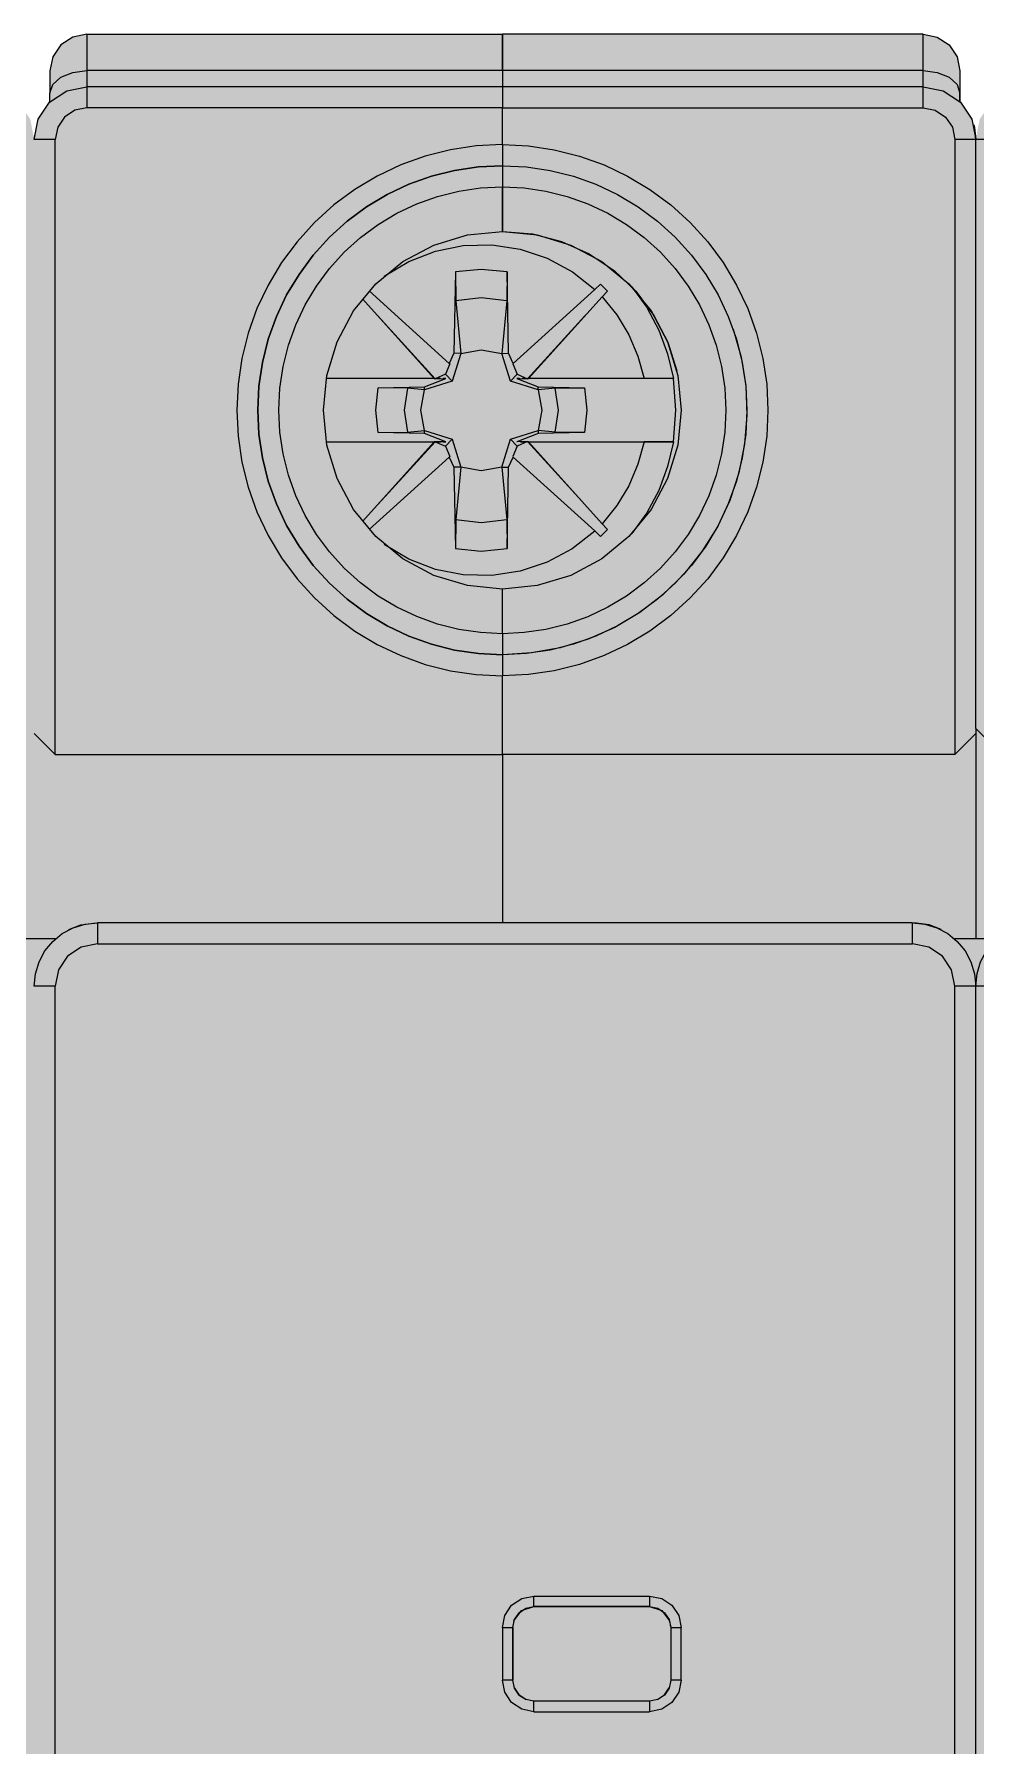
# Model space of a CAD drawing. Header units: millimetres. Extents: x 0 to 418, y -44 to 411.
# Drawn here: x 90 to 107.9, y 196.7 to 229.25 of the extents above; entities that cross this region are included whole.
import ezdxf
from ezdxf.enums import TextEntityAlignment as Align

# ---------------------------------------------------------------- set-up
doc = ezdxf.new("R2010")
doc.units = ezdxf.units.MM
for name, color, linetype, lineweight, true_color in [('BODY', 7, 'Continuous', 5, 0xf0f1eb), ('DETAILS', 7, 'Continuous', 5, 0x2f373d), ('INDICATOR', 7, 'Continuous', 5, 0x3d9868), ('MARKING', 7, 'Continuous', 5, 0x2f373d), ('TERMINALS', 7, 'Continuous', 5, 0xa4adb6)]:
    doc.layers.add(name, color=color, linetype=linetype, lineweight=lineweight, true_color=true_color)
doc.layers.add('PARAMETERS', color=7, linetype='Continuous', plot=False)
doc.styles.add('BLOCK_ARIAL', font='arial.ttf')

# ---------------------------------------------------------------- blocks, each defined once
blk = doc.blocks.new('DA_2P_72')
at = {"layer": 'BODY', "true_color": 0xf0f1eb}
blk.add_hatch(color=7, dxfattribs=at).paths.add_polyline_path([(0.4, 16.57), (0.4, 16.575), (0.4, 16.734), (0.39, 16.74), (0.342, 16.815), (0.28, 16.88), (0.273, 16.894), (0.25, 16.92), (0.211, 17.012), (0.191, 17.042), (0.175, 17.065), (0.166, 17.11), (0.158, 17.132), (0.144, 17.162), (0.12, 17.23), (0.163, 17.128), (0.16, 17.144), (0.1, 17.45), (0.1, 28.75), (0.1, 33.54), (0.1, 33.55), (0.1, 35.05), (0.1, 39.29), (0.1, 39.43), (0.1, 39.44), (0.1, 39.49), (0.1, 43.2), (0.1, 43.44), (0.1, 44.12), (0.1, 44.125), (0.1, 46.35), (0.1, 48.58), (0.1, 49.26), (0.1, 49.44), (0.1, 49.5), (0.1, 52.81), (0.1, 52.82), (0.1, 53.26), (0.1, 74.65), (0.1, 76.15), (0.1, 76.16), (0.1, 80.95), (0.1, 92.25), (0.175, 92.635), (0.285, 92.795), (0.39, 92.96), (0.4, 92.966), (0.4, 93.125), (0.4, 93.13), (0.4, 93.55), (0.4, 93.555), (0.4, 93.56), (0.41, 93.605), (0.455, 93.82), (0.605, 94.045), (0.608, 94.047), (0.61, 94.05), (0.83, 94.2), (1.1, 94.25), (9, 94.25), (17, 94.25), (17.27, 94.2), (17.49, 94.05), (17.492, 94.047), (17.495, 94.045), (17.53, 93.992), (17.65, 93.82), (17.7, 93.56), (17.7, 93.555), (17.7, 93.55), (17.7, 93.13), (17.7, 93.125), (17.7, 92.966), (17.71, 92.96), (17.815, 92.795), (17.925, 92.635), (18, 92.25), (18.075, 92.635), (18.185, 92.795), (18.29, 92.96), (18.3, 92.966), (18.3, 93.125), (18.3, 93.13), (18.3, 93.55), (18.3, 93.555), (18.3, 93.56), (18.31, 93.605), (18.355, 93.82), (18.505, 94.045), (18.508, 94.047), (18.51, 94.05), (18.73, 94.2), (19, 94.25), (26.9, 94.25), (34.9, 94.25), (35.17, 94.2), (35.39, 94.05), (35.392, 94.047), (35.395, 94.045), (35.43, 93.992), (35.55, 93.82), (35.6, 93.56), (35.6, 93.555), (35.6, 93.55), (35.6, 93.13), (35.6, 93.125), (35.6, 92.966), (35.61, 92.96), (35.715, 92.795), (35.825, 92.635), (35.9, 92.25), (35.975, 92.635), (36.085, 92.795), (36.19, 92.96), (36.2, 92.966), (36.2, 93.125), (36.2, 93.13), (36.2, 93.55), (36.2, 93.555), (36.2, 93.56), (36.21, 93.605), (36.255, 93.82), (36.405, 94.045), (36.408, 94.047), (36.41, 94.05), (36.63, 94.2), (36.9, 94.25), (47.3, 94.25), (63.9, 94.25), (70.9, 94.25), (71.155, 94.2), (71.375, 94.065), (71.482, 93.92), (71.53, 93.86), (71.6, 93.61), (71.6, 93.605), (71.6, 93.55), (71.6, 93.13), (71.6, 93.125), (71.6, 92.966), (71.61, 92.96), (71.742, 92.753), (71.784, 92.691), (71.825, 92.63), (71.829, 92.609), (71.845, 92.58), (71.9, 92.25), (71.9, 91.055), (71.9, 91.05), (71.9, 91), (71.9, 90.995), (71.9, 90.845), (71.9, 90.84), (71.9, 90.35), (71.9, 85.28), (71.9, 85.18), (71.9, 85.11), (71.9, 83.51), (71.9, 81.99), (71.9, 81.82), (71.9, 81.75), (71.9, 81.05), (71.9, 80.8), (71.9, 80.77), (71.9, 80.765), (71.9, 80.69), (71.9, 80.665), (71.9, 80.66), (71.9, 80.62), (71.9, 80.615), (71.9, 80.365), (71.9, 80.36), (71.9, 80.28), (71.9, 80.27), (71.9, 80.25), (71.9, 80.22), (71.9, 80.14), (71.9, 80.135), (71.9, 79.81), (71.9, 78.905), (71.9, 78.9), (71.9, 78.75), (71.9, 78.35), (71.9, 76.19), (71.9, 76.155), (71.9, 76.15), (71.9, 72.85), (71.9, 72.25), (71.9, 72.245), (71.9, 69.85), (71.9, 68.79), (71.9, 68.465), (71.9, 68.46), (71.9, 68.38), (71.9, 68.35), (71.9, 40.11), (71.9, 40.105), (71.9, 39.185), (71.9, 39.18), (71.9, 38.85), (71.9, 38.41), (71.9, 37.35), (71.9, 34.36), (71.9, 34.355), (71.9, 34.35), (71.9, 33.925), (71.9, 33.92), (71.9, 33.55), (71.9, 33.545), (71.9, 33.54), (71.9, 33.51), (71.9, 32.72), (71.9, 31.35), (71.9, 30.95), (71.9, 30.8), (71.9, 30.795), (71.9, 29.89), (71.9, 29.45), (71.9, 29.43), (71.9, 29.085), (71.9, 29.08), (71.9, 29.01), (71.9, 28.9), (71.9, 28.65), (71.9, 27.95), (71.9, 26.19), (71.9, 19.35), (71.9, 18.855), (71.9, 18.85), (71.9, 18.705), (71.9, 18.7), (71.9, 18.65), (71.9, 18.645), (71.9, 17.45), (71.9, 16.55), (71.9, 8.25), (71.86, 8.06), (71.755, 7.895), (71.59, 7.79), (71.4, 7.75), (70.4, 7.75), (70.22, 7.78), (70.06, 7.88), (70.053, 7.89), (70.045, 7.895), (70.019, 7.936), (69.95, 8.03), (69.945, 8.052), (69.94, 8.06), (69.9, 8.25), (69.9, 14.39), (69.745, 14.245), (69.56, 14.14), (69.36, 14.07), (69.15, 14.05), (59.65, 14.05), (59.265, 14.125), (59.105, 14.235), (58.94, 14.34), (58.835, 14.505), (58.725, 14.665), (58.65, 15.05), (58.65, 15.441), (58.42, 15.4), (58.18, 15.25), (58, 15.03), (57.91, 14.76), (57.9, 14.67), (57.9, 14.65), (57.9, 9.75), (57.9, 9.745), (57.9, 8.25), (57.87, 8.08), (57.861, 8.065), (57.86, 8.06), (57.755, 7.895), (57.618, 7.808), (57.59, 7.79), (57.4, 7.75), (56.9, 7.75), (56.72, 7.78), (56.56, 7.88), (56.553, 7.89), (56.545, 7.895), (56.519, 7.936), (56.45, 8.03), (56.445, 8.052), (56.44, 8.06), (56.4, 8.25), (56.4, 14.65), (56.4, 14.655), (56.4, 14.67), (56.39, 14.76), (56.3, 15.03), (56.12, 15.25), (55.88, 15.4), (55.6, 15.45), (50.4, 15.45), (44.9, 15.45), (44.71, 15.41), (44.63, 15.36), (44.55, 15.305), (44.495, 15.225), (44.44, 15.14), (44.4, 14.95), (44.4, 6.38), (44.4, 5.25), (44.4, 2.75), (44.4, 2.745), (44.4, 1.25), (44.37, 0.98), (44.329, 0.886), (44.325, 0.865), (44.311, 0.845), (44.27, 0.75), (44.141, 0.589), (44.11, 0.54), (44.037, 0.493), (43.903, 0.408), (43.78, 0.325), (43.4, 0.25), (35.9, 0.25), (20.64, 0.25), (15.56, 0.25), (15.555, 0.25), (1.3, 0.25), (0.915, 0.325), (0.755, 0.435), (0.59, 0.54), (0.485, 0.705), (0.375, 0.865), (0.3, 1.25), (0.3, 13.45), (0.6, 13.45), (0.6, 15.66), (0.45, 15.88), (0.4, 16.14), (0.4, 16.145), (0.4, 16.15)])
at = {"layer": 'INDICATOR', "true_color": 0x3d9868}
blk.add_hatch(color=105, dxfattribs=at).paths.add_polyline_path([(26.945, 62.72), (26.9, 62.95), (26.9, 63.95), (26.945, 64.18), (27.075, 64.375), (27.27, 64.505), (27.5, 64.55), (29.7, 64.55), (29.7, 64.35), (29.855, 64.32), (29.913, 64.282), (29.935, 64.275), (29.946, 64.261), (29.985, 64.235), (30.07, 64.105), (30.073, 64.089), (30.1, 63.95), (30.1, 62.95), (30.07, 62.795), (29.985, 62.665), (29.855, 62.58), (29.7, 62.55), (29.7, 62.35), (27.5, 62.35), (27.27, 62.395), (27.075, 62.525)])
at = {"layer": 'TERMINALS', "true_color": 0xa4adb6}
blk.add_hatch(color=253, dxfattribs=at).paths.add_polyline_path([(22.634, 84.398), (22.569, 84.504), (22.506, 84.611), (22.447, 84.719), (22.389, 84.829), (22.335, 84.941), (22.283, 85.054), (22.235, 85.167), (22.189, 85.283), (22.145, 85.399), (22.105, 85.516), (22.068, 85.634), (22.033, 85.753), (22.002, 85.873), (21.973, 85.994), (21.947, 86.115), (21.925, 86.237), (21.905, 86.359), (21.888, 86.482), (21.875, 86.605), (21.864, 86.728), (21.856, 86.852), (21.852, 86.976), (21.85, 87.1), (21.852, 87.224), (21.856, 87.348), (21.864, 87.471), (21.875, 87.595), (21.888, 87.718), (21.905, 87.841), (21.925, 87.963), (21.947, 88.085), (21.973, 88.206), (22.002, 88.327), (22.033, 88.447), (22.068, 88.566), (22.105, 88.684), (22.145, 88.801), (22.189, 88.917), (22.235, 89.033), (22.283, 89.146), (22.335, 89.259), (22.389, 89.371), (22.447, 89.481), (22.506, 89.589), (22.569, 89.696), (22.634, 89.802), (22.701, 89.906), (22.771, 90.008), (22.844, 90.108), (22.844, 90.108), (22.844, 90.108), (22.919, 90.207), (22.997, 90.304), (23.076, 90.399), (23.158, 90.491), (23.243, 90.582), (23.329, 90.671), (23.418, 90.757), (23.509, 90.842), (23.602, 90.924), (23.697, 91.004), (23.793, 91.081), (23.892, 91.156), (23.992, 91.229), (24.095, 91.299), (24.198, 91.367), (24.304, 91.432), (24.411, 91.494), (24.52, 91.554), (24.63, 91.611), (24.741, 91.665), (24.854, 91.717), (24.968, 91.766), (25.083, 91.812), (25.199, 91.855), (25.316, 91.895), (25.434, 91.933), (25.553, 91.967), (25.673, 91.999), (25.794, 92.027), (25.915, 92.053), (26.037, 92.076), (26.159, 92.095), (26.282, 92.112), (26.405, 92.126), (26.529, 92.136), (26.652, 92.144), (26.776, 92.148), (26.9, 92.15), (27.024, 92.148), (27.148, 92.144), (27.272, 92.136), (27.395, 92.126), (27.518, 92.112), (27.641, 92.095), (27.764, 92.076), (27.885, 92.053), (28.007, 92.027), (28.127, 91.999), (28.247, 91.967), (28.366, 91.933), (28.484, 91.895), (28.602, 91.855), (28.718, 91.812), (28.833, 91.766), (28.947, 91.717), (29.059, 91.665), (29.171, 91.611), (29.281, 91.554), (29.389, 91.494), (29.496, 91.432), (29.602, 91.367), (29.706, 91.299), (29.808, 91.229), (29.908, 91.156), (30.007, 91.081), (30.104, 91.004), (30.199, 90.924), (30.292, 90.842), (30.382, 90.757), (30.471, 90.671), (30.558, 90.582), (30.642, 90.491), (30.724, 90.399), (30.804, 90.304), (30.881, 90.207), (30.956, 90.108), (31.029, 90.008), (31.099, 89.906), (31.167, 89.802), (31.232, 89.696), (31.294, 89.589), (31.354, 89.481), (31.411, 89.371), (31.465, 89.259), (31.517, 89.146), (31.566, 89.033), (31.612, 88.917), (31.655, 88.801), (31.695, 88.684), (31.733, 88.566), (31.767, 88.447), (31.799, 88.327), (31.828, 88.206), (31.853, 88.085), (31.876, 87.963), (31.896, 87.841), (31.912, 87.718), (31.926, 87.595), (31.937, 87.471), (31.944, 87.348), (31.949, 87.224), (31.95, 87.1), (31.949, 86.976), (31.944, 86.852), (31.937, 86.728), (31.926, 86.605), (31.912, 86.482), (31.896, 86.359), (31.876, 86.237), (31.853, 86.115), (31.828, 85.994), (31.799, 85.873), (31.767, 85.753), (31.733, 85.634), (31.695, 85.516), (31.655, 85.399), (31.612, 85.283), (31.566, 85.167), (31.517, 85.054), (31.465, 84.941), (31.411, 84.829), (31.354, 84.719), (31.294, 84.611), (31.232, 84.504), (31.167, 84.398), (31.099, 84.294), (31.029, 84.192), (30.956, 84.092), (30.881, 83.993), (30.804, 83.896), (30.724, 83.801), (30.642, 83.709), (30.558, 83.618), (30.471, 83.529), (30.382, 83.443), (30.292, 83.358), (30.199, 83.276), (30.104, 83.196), (30.007, 83.119), (29.908, 83.044), (29.808, 82.971), (29.706, 82.901), (29.602, 82.833), (29.496, 82.768), (29.389, 82.706), (29.281, 82.646), (29.171, 82.589), (29.059, 82.535), (28.947, 82.483), (28.833, 82.434), (28.718, 82.388), (28.602, 82.345), (28.484, 82.305), (28.366, 82.267), (28.247, 82.233), (28.127, 82.201), (28.007, 82.173), (27.885, 82.147), (27.764, 82.124), (27.641, 82.105), (27.518, 82.088), (27.395, 82.074), (27.272, 82.064), (27.148, 82.056), (27.024, 82.052), (26.9, 82.05), (26.776, 82.052), (26.652, 82.056), (26.529, 82.064), (26.405, 82.074), (26.282, 82.088), (26.159, 82.105), (26.037, 82.124), (25.915, 82.147), (25.794, 82.173), (25.673, 82.201), (25.553, 82.233), (25.434, 82.267), (25.316, 82.305), (25.199, 82.345), (25.083, 82.388), (24.968, 82.434), (24.854, 82.483), (24.741, 82.535), (24.63, 82.589), (24.52, 82.646), (24.411, 82.706), (24.304, 82.768), (24.198, 82.833), (24.095, 82.901), (23.992, 82.971), (23.892, 83.044), (23.793, 83.119), (23.697, 83.196), (23.602, 83.276), (23.509, 83.358), (23.418, 83.443), (23.329, 83.529), (23.243, 83.618), (23.158, 83.709), (23.076, 83.801), (22.997, 83.896), (22.919, 83.993), (22.919, 83.993), (22.919, 83.993), (22.844, 84.092), (22.771, 84.192), (22.701, 84.294)])
at = {"layer": 'DETAILS', "color": 250, "linetype": 'ByBlock', "lineweight": 5, "true_color": 0x2f373d}
for p, q in [((19, 94.25), (26.9, 94.25)), ((34.9, 94.25), (26.9, 94.25)), ((26.9, 93.558), (19, 93.558)), ((34.9, 93.558), (26.9, 93.558)), ((26.9, 93.25), (19, 93.25)), ((19, 93.25), (19, 92.85)), ((26.9, 93.25), (26.9, 92.85)), ((26.9, 93.25), (26.9, 92.85)), ((34.9, 93.25), (26.9, 93.25)), ((34.9, 92.85), (34.9, 93.25)), ((26.9, 92.85), (19, 92.85)), ((26.9, 92.15), (26.9, 92.85)), ((26.9, 92.85), (34.9, 92.85)), ((26.9, 92.15), (26.9, 92.85)), ((18.4, 92.25), (18, 92.25)), ((18.4, 80.55), (18.4, 92.25)), ((35.5, 92.25), (35.5, 80.55)), ((35.9, 92.25), (35.5, 92.25)), ((35.9, 92.25), (35.9, 92.25)), ((35.9, 81.05), (35.9, 92.25)), ((36.4, 92.25), (35.9, 92.25)), ((26.9, 91.75), (26.9, 91.35)), ((26.9, 91.75), (26.9, 91.35)), ((26.9, 91.35), (26.9, 90.5)), ((26.9, 90.5), (26.9, 91.35)), ((26.007, 89.732), (25.98, 88.186)), ((27.02, 88.186), (26.993, 89.732)), ((24.24, 89.217), (25.602, 87.704)), ((25.892, 87.99), (24.37, 89.371)), ((28.657, 89.396), (27.108, 87.99)), ((27.398, 87.704), (28.796, 89.257)), ((25.623, 87.699), (24.532, 88.893)), ((27.378, 87.699), (28.468, 88.893)), ((25.902, 87.982), (25.817, 87.783)), ((25.98, 88.186), (25.892, 87.99)), ((26.112, 88.18), (25.98, 88.186)), ((26.888, 88.18), (27.02, 88.186)), ((27.108, 87.99), (27.02, 88.186)), ((27.098, 87.982), (27.183, 87.783)), ((25.602, 87.704), (23.554, 87.7)), ((25.622, 87.7), (23.554, 87.7)), ((25.419, 87.544), (25.825, 87.7)), ((25.602, 87.704), (25.615, 87.7)), ((25.817, 87.783), (25.623, 87.699)), ((25.722, 87.7), (25.674, 87.7)), ((25.825, 87.7), (25.772, 87.7)), ((25.947, 87.653), (25.817, 87.783)), ((27.054, 87.653), (27.183, 87.783)), ((27.229, 87.7), (27.175, 87.7)), ((27.175, 87.7), (27.582, 87.544)), ((27.183, 87.783), (27.378, 87.699)), ((27.326, 87.7), (27.278, 87.7)), ((30.151, 87.7), (27.379, 87.7)), ((27.385, 87.7), (27.398, 87.704)), ((29.593, 87.7), (27.398, 87.704)), ((24.539, 87.525), (25.419, 87.544)), ((25.42, 87.488), (25.419, 87.544)), ((27.581, 87.488), (27.582, 87.544)), ((27.582, 87.544), (28.462, 87.524)), ((25.419, 86.656), (24.539, 86.676)), ((25.419, 86.656), (25.42, 86.712)), ((25.825, 86.5), (25.419, 86.656)), ((27.582, 86.656), (27.175, 86.5)), ((27.581, 86.712), (27.582, 86.656)), ((28.462, 86.675), (27.582, 86.656)), ((23.554, 86.5), (25.622, 86.5)), ((23.554, 86.5), (25.602, 86.496)), ((25.602, 86.496), (24.24, 84.983)), ((24.532, 85.307), (25.623, 86.501)), ((25.615, 86.5), (25.602, 86.496)), ((25.623, 86.501), (25.817, 86.417)), ((25.674, 86.5), (25.722, 86.5)), ((25.772, 86.5), (25.825, 86.5)), ((25.947, 86.547), (25.817, 86.417)), ((25.817, 86.417), (25.902, 86.218)), ((27.054, 86.547), (27.183, 86.417)), ((27.183, 86.417), (27.098, 86.218)), ((27.38, 86.502), (27.183, 86.417)), ((27.246, 86.5), (27.312, 86.5)), ((28.417, 85.363), (27.38, 86.502)), ((27.381, 86.5), (29.591, 86.5)), ((27.398, 86.496), (27.385, 86.5)), ((27.398, 86.496), (29.593, 86.5)), ((28.795, 84.942), (27.398, 86.496)), ((29.593, 86.5), (30.151, 86.5)), ((24.37, 84.83), (25.892, 86.21)), ((25.892, 86.21), (25.98, 86.014)), ((26.112, 86.02), (25.98, 86.014)), ((25.98, 86.014), (26.007, 84.468)), ((26.888, 86.02), (27.02, 86.014)), ((26.993, 84.468), (27.02, 86.014)), ((27.02, 86.014), (27.108, 86.21)), ((27.108, 86.21), (28.656, 84.804)), ((26.9, 83.7), (26.9, 83.7)), ((26.9, 82.85), (26.9, 83.7)), ((26.9, 82.85), (26.9, 83.7)), ((26.9, 82.85), (26.9, 82.45)), ((26.9, 82.85), (26.9, 82.45)), ((26.9, 80.55), (26.9, 82.05)), ((26.9, 80.55), (26.9, 82.05)), ((36.4, 80.55), (35.9, 81.05)), ((35.9, 81.05), (35.9, 77.05)), ((18.4, 80.55), (18, 80.95)), ((35.5, 80.55), (35.9, 80.95)), ((18.4, 80.55), (26.9, 80.55)), ((26.9, 80.55), (26.9, 77.35)), ((35.5, 80.55), (26.9, 80.55)), ((26.9, 80.55), (26.9, 77.35)), ((34.7, 77.35), (19.2, 77.35)), ((19.2, 77.35), (19.2, 76.95)), ((34.7, 76.95), (34.7, 77.35)), ((18.406, 77.05), (17.594, 77.05)), ((19.2, 76.95), (34.7, 76.95)), ((36.306, 77.05), (35.494, 77.05)), ((18.4, 76.15), (18, 76.15)), ((18.4, 53.31), (18.4, 76.15)), ((35.5, 53.31), (35.5, 76.15)), ((35.9, 76.15), (35.5, 76.15)), ((35.9, 53.047), (35.9, 76.15)), ((36.4, 76.15), (35.9, 76.15)), ((27.5, 64.55), (29.7, 64.55)), ((27.5, 64.35), (27.5, 64.55)), ((29.7, 64.55), (29.7, 64.35)), ((27.5, 64.35), (29.7, 64.35)), ((27.501, 64.35), (27.5, 64.35)), ((27.501, 64.35), (27.5, 64.35)), ((29.7, 64.35), (27.501, 64.35)), ((26.9, 63.95), (26.9, 62.95)), ((26.9, 63.95), (27.1, 63.95)), ((27.1, 62.95), (27.1, 63.95)), ((30.1, 63.95), (30.1, 62.95)), ((30.1, 63.95), (30.3, 63.95)), ((30.3, 62.95), (30.3, 63.95)), ((27.1, 62.95), (26.9, 62.95)), ((30.3, 62.95), (30.1, 62.95)), ((29.7, 62.55), (27.5, 62.55)), ((27.5, 62.35), (27.5, 62.55)), ((29.7, 62.55), (29.7, 62.35)), ((27.5, 62.35), (29.7, 62.35))]:
    blk.add_line(p, q, dxfattribs=at)
for points in [[(19, 94.25), (18.734, 94.197), (18.507, 94.047), (18.355, 93.822), (18.3, 93.556), (18.3, 93.548), (18.3, 93.127)], [(19, 94.25), (19, 94.204), (19, 94.068), (19, 93.558)], [(26.9, 93.558), (26.9, 94.068), (26.9, 94.204), (26.9, 94.25)], [(26.9, 94.25), (26.9, 94.22), (26.9, 94.131), (26.9, 93.792)], [(26.9, 94.25), (26.9, 94.204), (26.9, 94.068), (26.9, 93.558)], [(34.9, 93.558), (34.9, 94.068), (34.9, 94.204), (34.9, 94.25)], [(34.9, 94.25), (35.167, 94.197), (35.393, 94.047), (35.545, 93.822), (35.6, 93.555), (35.6, 93.548), (35.6, 93.127)], [(18.3, 93.127), (18.354, 93.292), (18.505, 93.432), (18.732, 93.525), (19, 93.558)], [(19, 93.558), (19, 93.25)], [(26.9, 93.558), (26.9, 93.25)], [(26.9, 93.558), (26.9, 93.25)], [(34.9, 93.25), (34.9, 93.331), (34.9, 93.558)], [(34.9, 93.558), (35.168, 93.525), (35.395, 93.431), (35.547, 93.292), (35.6, 93.127)], [(18, 92.25), (18.076, 92.633), (18.293, 92.957), (18.618, 93.174), (19, 93.25)], [(18.3, 93.127), (18.3, 93.128)], [(18.3, 93.127), (18.3, 93.128)], [(18.3, 92.964), (18.3, 93.127)], [(18.3, 93.127), (18.3, 93.127)], [(18.3, 92.964), (18.3, 93.127)], [(34.9, 93.25), (35.283, 93.174), (35.607, 92.957), (35.824, 92.633), (35.9, 92.25)], [(35.6, 93.127), (35.6, 93.127)], [(35.6, 92.964), (35.6, 93.127)], [(35.6, 93.127), (35.6, 93.127)], [(35.6, 93.127), (35.6, 92.964)], [(35.6, 93.127), (35.6, 93.127)], [(35.6, 93.127), (35.6, 92.964)], [(19, 92.85), (18.771, 92.804), (18.576, 92.674), (18.446, 92.48), (18.4, 92.25)], [(34.9, 92.85), (35.13, 92.804), (35.325, 92.674), (35.455, 92.48), (35.5, 92.25)], [(35.862, 92.525), (35.876, 92.469)], [(35.876, 92.469), (35.876, 92.469)], [(35.876, 92.469), (35.9, 92.25)], [(35.876, 92.469), (35.9, 92.25)], [(35.9, 92.25), (35.876, 92.469)], [(18.004, 92.332), (18.001, 92.278)], [(26.9, 92.15), (26.405, 92.126), (25.915, 92.053), (25.434, 91.933), (24.968, 91.766), (24.52, 91.554), (24.095, 91.299), (23.697, 91.004), (23.329, 90.671), (22.997, 90.304), (22.701, 89.906), (22.447, 89.481), (22.235, 89.033), (22.068, 88.566), (21.947, 88.085), (21.875, 87.595), (21.85, 87.1), (21.875, 86.605), (21.947, 86.115), (22.068, 85.634), (22.235, 85.167), (22.446, 84.719), (22.701, 84.294), (22.996, 83.896), (23.329, 83.529), (23.696, 83.196), (24.095, 82.901), (24.52, 82.646), (24.968, 82.434), (25.434, 82.267), (25.915, 82.147), (26.405, 82.074), (26.9, 82.05)], [(26.9, 92.15), (26.9, 91.75)], [(26.9, 92.15), (26.9, 91.867), (26.9, 91.78), (26.9, 91.75)], [(26.9, 92.15), (27.395, 92.126), (27.885, 92.053), (28.366, 91.933), (28.833, 91.766), (29.281, 91.554), (29.706, 91.299), (30.104, 91.004), (30.471, 90.671), (30.804, 90.304), (31.099, 89.906), (31.354, 89.481), (31.566, 89.033), (31.733, 88.566), (31.853, 88.085), (31.926, 87.595), (31.95, 87.1), (31.926, 86.605), (31.853, 86.115), (31.733, 85.634), (31.566, 85.167), (31.354, 84.719), (31.099, 84.294), (30.804, 83.896), (30.471, 83.529), (30.104, 83.196), (29.706, 82.901), (29.281, 82.646), (28.833, 82.434), (28.366, 82.267), (27.885, 82.147), (27.395, 82.074), (26.9, 82.05)], [(35.9, 92.25), (35.9, 92.25)], [(26.9, 91.75), (26.444, 91.728), (25.993, 91.661), (25.55, 91.55), (25.121, 91.396), (24.708, 91.201), (24.317, 90.966), (23.95, 90.695), (23.612, 90.388), (23.306, 90.05), (23.034, 89.683), (22.799, 89.292), (22.604, 88.88), (22.45, 88.45), (22.34, 88.007), (22.273, 87.556), (22.25, 87.1), (22.273, 86.644), (22.34, 86.193), (22.45, 85.75), (22.604, 85.321), (22.799, 84.908), (23.034, 84.517), (23.306, 84.15), (23.612, 83.812), (23.95, 83.506), (24.317, 83.234), (24.708, 82.999), (25.121, 82.804), (25.55, 82.65), (25.993, 82.539), (26.444, 82.472), (26.9, 82.45)], [(26.9, 82.45), (26.444, 82.472), (25.993, 82.539), (25.55, 82.65), (25.121, 82.804), (24.708, 82.999), (24.317, 83.234), (23.95, 83.506), (23.612, 83.812), (23.306, 84.15), (23.034, 84.517), (22.799, 84.908), (22.604, 85.321), (22.45, 85.75), (22.34, 86.193), (22.273, 86.644), (22.25, 87.1), (22.273, 87.556), (22.34, 88.007), (22.45, 88.45), (22.604, 88.879), (22.799, 89.292), (23.034, 89.683), (23.306, 90.05), (23.612, 90.388), (23.95, 90.694), (24.317, 90.966), (24.708, 91.201), (25.121, 91.396), (25.55, 91.55), (25.993, 91.661), (26.444, 91.728), (26.9, 91.75)], [(26.9, 91.75), (27.356, 91.728), (27.807, 91.661), (28.25, 91.55), (28.68, 91.396), (29.092, 91.201), (29.484, 90.966), (29.85, 90.694), (30.188, 90.388), (30.495, 90.05), (30.767, 89.683), (31.001, 89.292), (31.196, 88.879), (31.35, 88.45), (31.461, 88.007), (31.528, 87.556), (31.55, 87.1), (31.528, 86.644), (31.461, 86.193), (31.35, 85.75), (31.196, 85.32), (31.001, 84.908), (30.767, 84.517), (30.495, 84.15), (30.188, 83.812), (29.85, 83.505), (29.484, 83.234), (29.092, 82.999), (28.68, 82.804), (28.25, 82.65), (27.807, 82.539), (27.356, 82.472), (26.9, 82.45)], [(26.9, 82.85), (26.484, 82.871), (26.071, 82.932), (25.666, 83.033), (25.274, 83.174), (24.897, 83.352), (24.539, 83.566), (24.204, 83.815), (23.895, 84.095), (23.615, 84.404), (23.367, 84.739), (23.152, 85.097), (22.974, 85.474), (22.833, 85.866), (22.732, 86.271), (22.671, 86.684), (22.65, 87.1), (22.671, 87.517), (22.732, 87.929), (22.833, 88.334), (22.974, 88.726), (23.152, 89.104), (23.367, 89.461), (23.615, 89.796), (23.895, 90.105), (24.204, 90.385), (24.539, 90.634), (24.897, 90.848), (25.274, 91.027), (25.667, 91.167), (26.071, 91.268), (26.484, 91.33), (26.9, 91.35)], [(26.9, 91.35), (27.317, 91.33), (27.729, 91.268), (28.134, 91.167), (28.527, 91.026), (28.904, 90.848), (29.261, 90.634), (29.596, 90.385), (29.905, 90.105), (30.186, 89.796), (30.434, 89.461), (30.648, 89.103), (30.827, 88.726), (30.967, 88.334), (31.069, 87.929), (31.13, 87.517), (31.15, 87.1), (31.13, 86.683), (31.069, 86.271), (30.967, 85.866), (30.827, 85.474), (30.648, 85.097), (30.434, 84.739), (30.185, 84.404), (29.905, 84.095), (29.596, 83.815), (29.261, 83.566), (28.904, 83.352), (28.527, 83.173), (28.134, 83.033), (27.729, 82.932), (27.317, 82.87), (26.9, 82.85)], [(26.9, 83.7), (26.237, 83.765), (25.599, 83.959), (25.011, 84.273), (24.496, 84.696), (24.073, 85.211), (23.759, 85.799), (23.566, 86.437), (23.5, 87.1), (23.566, 87.763), (23.759, 88.401), (24.073, 88.989), (24.496, 89.504), (25.011, 89.927), (25.599, 90.241), (26.237, 90.435), (26.9, 90.5)], [(26.9, 83.7), (26.237, 83.765), (25.599, 83.959), (25.011, 84.273), (24.496, 84.696), (24.073, 85.211), (23.759, 85.799), (23.566, 86.437), (23.5, 87.1), (23.566, 87.763), (23.759, 88.401), (24.073, 88.989), (24.496, 89.504), (25.011, 89.927), (25.599, 90.241), (26.237, 90.435), (26.9, 90.5)], [(26.9, 90.5), (27.564, 90.435), (28.201, 90.241), (28.789, 89.927), (29.304, 89.504), (29.727, 88.989), (30.041, 88.401), (30.235, 87.763), (30.3, 87.1), (30.235, 86.437), (30.041, 85.799), (29.727, 85.211), (29.304, 84.696), (28.789, 84.273), (28.201, 83.959), (27.563, 83.765), (26.9, 83.7)], [(26.9, 90.5), (27.471, 90.452), (28.026, 90.308), (28.548, 90.074), (29.024, 89.755), (29.44, 89.361), (29.783, 88.902), (30.045, 88.393), (30.217, 87.846)], [(24.653, 89.652), (25.119, 89.931), (25.626, 90.126), (26.158, 90.231), (26.701, 90.244), (27.238, 90.162), (27.753, 89.99), (28.231, 89.732), (28.657, 89.396)], [(26.993, 89.732), (26.5, 89.778), (26.007, 89.732)], [(26.007, 89.732), (26.017, 89.181)], [(26.993, 89.732), (26.984, 89.181)], [(26.984, 89.181), (26.5, 89.237), (26.017, 89.181)], [(28.657, 89.396), (28.766, 89.499)], [(28.767, 89.498), (28.9, 89.365)], [(28.9, 89.365), (28.796, 89.257)], [(28.797, 89.256), (29.076, 88.913), (29.305, 88.534), (29.478, 88.127), (29.593, 87.7)], [(29.363, 89.444), (29.644, 89.051), (29.872, 88.624), (30.042, 88.171), (30.151, 87.7)], [(26.017, 89.181), (26.112, 88.18)], [(26.984, 89.181), (26.888, 88.18)], [(31.287, 88.643), (31.439, 88.11), (31.527, 87.563), (31.549, 87.008), (31.505, 86.456), (31.396, 85.912), (31.223, 85.385), (30.988, 84.883), (30.695, 84.412), (30.348, 83.98), (29.952, 83.592), (29.513, 83.253), (29.036, 82.97), (28.529, 82.745), (27.999, 82.582), (27.454, 82.483), (26.9, 82.45)], [(26.112, 88.18), (26.5, 88.25), (26.888, 88.18)], [(25.892, 87.99), (25.902, 87.982)], [(26.112, 88.18), (25.947, 87.653)], [(27.054, 87.653), (26.888, 88.18)], [(27.108, 87.99), (27.098, 87.982)], [(25.947, 87.653), (25.42, 87.488)], [(25.615, 87.7), (25.602, 87.704)], [(25.623, 87.699), (25.825, 87.7)], [(27.581, 87.488), (27.054, 87.653)], [(27.175, 87.7), (27.378, 87.699)], [(27.398, 87.704), (27.385, 87.7)], [(30.151, 87.7), (29.593, 87.7)], [(30.151, 86.5), (30.2, 87.1), (30.151, 87.7)], [(24.539, 86.676), (24.493, 87.1), (24.539, 87.525)], [(25.095, 87.517), (24.539, 87.525)], [(25.095, 87.517), (25.034, 87.1), (25.095, 86.683)], [(25.42, 87.488), (25.095, 87.517)], [(25.42, 86.712), (25.35, 87.1), (25.42, 87.488)], [(27.906, 87.517), (27.581, 87.488)], [(27.581, 87.488), (27.651, 87.1), (27.581, 86.712)], [(27.906, 87.517), (28.462, 87.524)], [(27.906, 86.683), (27.966, 87.1), (27.906, 87.517)], [(28.462, 87.524), (28.507, 87.1), (28.462, 86.675)], [(24.539, 86.676), (25.095, 86.683)], [(25.095, 86.683), (25.42, 86.712)], [(25.42, 86.712), (25.947, 86.547)], [(27.054, 86.547), (27.581, 86.712)], [(27.906, 86.683), (27.581, 86.712)], [(28.462, 86.675), (27.906, 86.683)], [(25.602, 86.496), (25.615, 86.5)], [(25.825, 86.5), (25.623, 86.501)], [(25.947, 86.547), (26.112, 86.02)], [(26.888, 86.02), (27.054, 86.547)], [(27.38, 86.502), (27.175, 86.5)], [(27.385, 86.5), (27.398, 86.496)], [(29.593, 86.5), (29.478, 86.072), (29.304, 85.665), (29.075, 85.286), (28.795, 84.942)], [(30.151, 86.5), (30.042, 86.029), (29.872, 85.576), (29.644, 85.149), (29.363, 84.756)], [(30.151, 86.5), (29.593, 86.5)], [(25.902, 86.218), (25.892, 86.21)], [(26.112, 86.02), (26.017, 85.019)], [(26.888, 86.02), (26.5, 85.95), (26.112, 86.02)], [(26.888, 86.02), (26.984, 85.019)], [(27.098, 86.218), (27.108, 86.21)], [(26.017, 85.019), (26.007, 84.468)], [(26.017, 85.019), (26.5, 84.963), (26.984, 85.019)], [(26.984, 85.019), (26.993, 84.468)], [(28.656, 84.803), (28.23, 84.467), (27.752, 84.209), (27.237, 84.037), (26.701, 83.956), (26.158, 83.969), (25.626, 84.074), (25.12, 84.269), (24.654, 84.548)], [(28.765, 84.7), (28.656, 84.804)], [(28.765, 84.7), (28.899, 84.834)], [(28.795, 84.942), (28.899, 84.834)], [(26.007, 84.468), (26.5, 84.422), (26.993, 84.468)], [(26.9, 82.45), (26.9, 82.42), (26.9, 82.333), (26.9, 82.05)], [(26.9, 82.45), (26.9, 82.05)], [(18, 76.15), (18.023, 76.384), (18.091, 76.609), (18.202, 76.817), (18.352, 76.999), (18.533, 77.148), (18.741, 77.259), (18.966, 77.327), (19.2, 77.35)], [(18.661, 77.222), (18.884, 77.311), (19.178, 77.35)], [(34.7, 77.35), (34.934, 77.327), (35.159, 77.259), (35.367, 77.148), (35.549, 76.999), (35.698, 76.817), (35.809, 76.609), (35.877, 76.384), (35.9, 76.15)], [(35.24, 77.222), (35.017, 77.311), (34.722, 77.35)], [(35.2, 77.242), (35.2, 77.241)], [(35.9, 76.155), (35.924, 76.388), (35.993, 76.613), (36.104, 76.819), (36.253, 77), (36.435, 77.149), (36.642, 77.259), (36.867, 77.327), (37.1, 77.35)], [(19.2, 76.95), (18.894, 76.889), (18.634, 76.716), (18.461, 76.456), (18.4, 76.15)], [(35.5, 76.15), (35.439, 76.456), (35.266, 76.716), (35.006, 76.889), (34.7, 76.95)], [(26.9, 63.95), (26.946, 64.18), (27.076, 64.374), (27.27, 64.504), (27.5, 64.55)], [(29.7, 64.55), (29.93, 64.504), (30.124, 64.374), (30.254, 64.18), (30.3, 63.95)], [(27.1, 63.95), (27.13, 64.103), (27.217, 64.233), (27.347, 64.32), (27.5, 64.35)], [(27.121, 64.078), (27.267, 64.275), (27.501, 64.35)], [(29.7, 64.35), (29.933, 64.275), (30.079, 64.078)], [(29.7, 64.35), (29.853, 64.32), (29.983, 64.233), (30.07, 64.103), (30.1, 63.95)], [(27.1, 63.954), (27.1, 63.95)], [(27.1, 63.95), (27.1, 62.95)], [(27.121, 64.078), (27.113, 64.051)], [(30.091, 64.034), (30.079, 64.078)], [(30.1, 63.965), (30.098, 63.993)], [(27.5, 62.35), (27.27, 62.396), (27.076, 62.526), (26.946, 62.72), (26.9, 62.95)], [(27.5, 62.55), (27.347, 62.58), (27.217, 62.667), (27.13, 62.797), (27.1, 62.95)], [(30.3, 62.95), (30.254, 62.72), (30.124, 62.526), (29.93, 62.396), (29.7, 62.35)], [(30.1, 62.95), (30.07, 62.797), (29.983, 62.667), (29.853, 62.58), (29.7, 62.55)], [(27.129, 62.8), (27.218, 62.667), (27.351, 62.579)], [(29.85, 62.579), (29.983, 62.668), (30.071, 62.801)]]:
    blk.add_lwpolyline(points, dxfattribs=at)
at = {"layer": 'MARKING', "color": 250, "true_color": 0x2f373d, "style": 'BLOCK_ARIAL'}
for tag, p, height in [('IDN_MA', (53, 73), 2.2), ('CURVE', (2, 68.6), 3), ('IN_A', (4.5, 68.6), 3), ('LEAK_TYPE', (53, 65.8), 2.2), ('UE_V', (2, 66.1), 1.4)]:
    blk.add_attdef(tag, p, '', height=height, dxfattribs=at)
blk.add_attdef('ICN_A', text='', height=1.8, dxfattribs=at).set_placement((7.25, 57.3), align=Align.MIDDLE_CENTER)
at = {"layer": 'PARAMETERS', "color": 250, "true_color": 0x2f373d, "style": 'BLOCK_ARIAL', "flags": 1}
for tag in ['WIDTH_MM', 'STANDARD', 'UIMP_KV', 'DESCRIPTION', 'POLES', 'FREQ_HZ', 'HEIGHT_MM', 'RELEASE_TYPE', 'DEPTH_MM', 'ICS_KA', 'ID', 'IP']:
    blk.add_attdef(tag, (2, 20), '', height=0.4, dxfattribs=at)

msp = doc.modelspace()

# ---------------------------------------------------------------- block references
msp.add_blockref('DA_2P_72', (72, 135))

doc.saveas('drawing.dxf')
